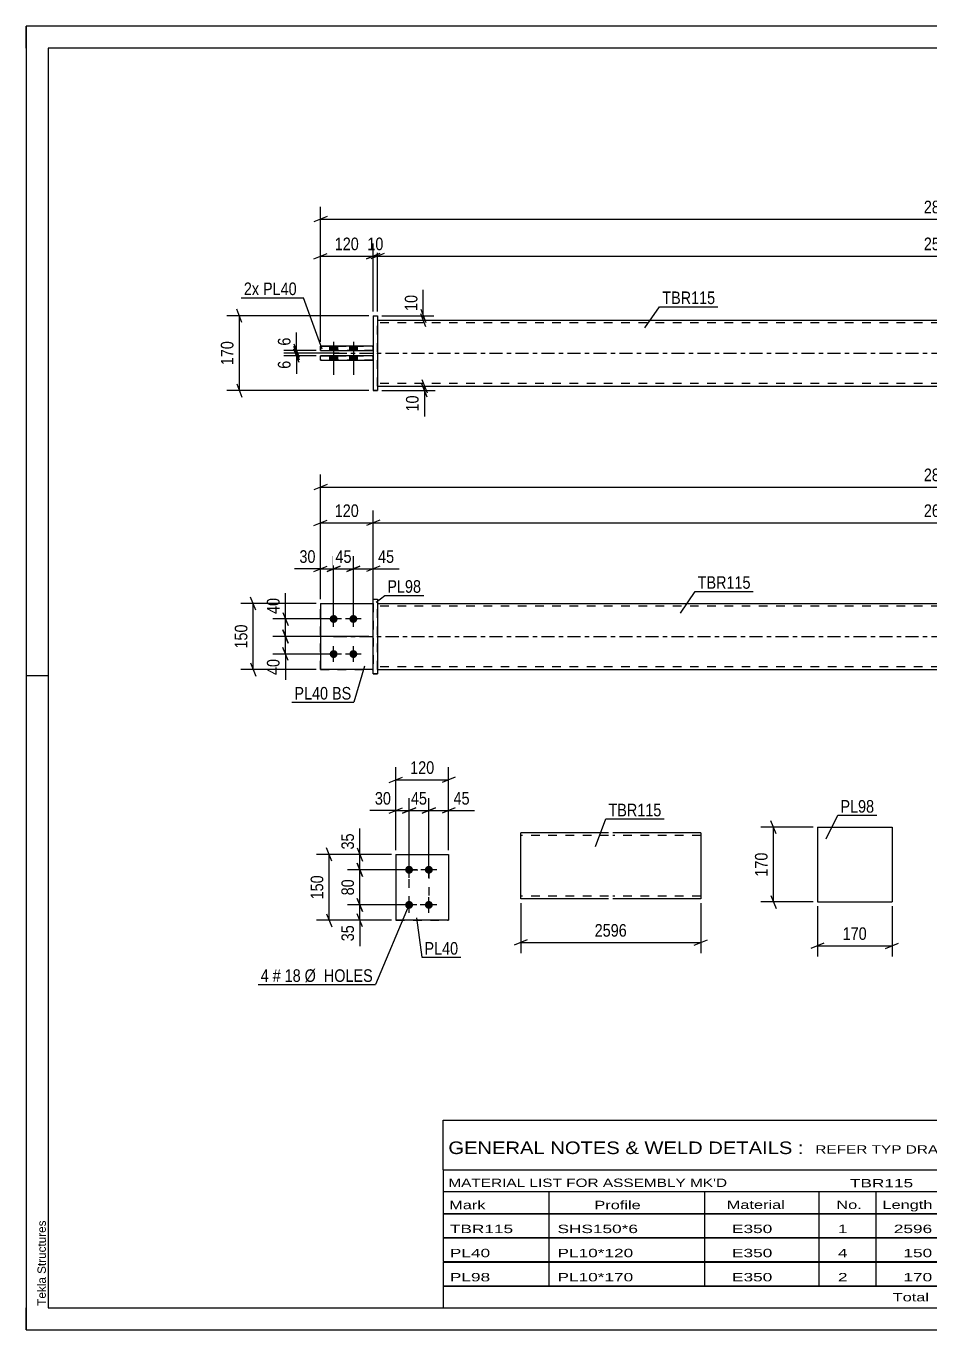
# Model space of a CAD drawing. Header units: millimetres. Extents: x 0 to 420, y 0 to 297.
# Drawn here: x 0 to 205.8, y 0 to 297 of the extents above; entities that cross this region are included whole.
import ezdxf

# ---------------------------------------------------------------- set-up
doc = ezdxf.new("R2010")
doc.units = ezdxf.units.MM
doc.linetypes.add('DXK_LINE_DOT2', pattern=[3.9198, 1.9599, -1.9599])
doc.linetypes.add('DXK_LINE_DOT3', pattern=[5.9187, 2.979, -0.9799, 0.9799, -0.9799])
doc.styles.add('Arial', font='arial.ttf', dxfattribs={"height": 0.2})
doc.styles.add('Arial Narrow', font='ARIALN.TTF', dxfattribs={"height": 0.2})

# ---------------------------------------------------------------- blocks, each defined once
blk = doc.blocks.new('Unknown-580872770-1163')
at = {"color": 5, "linetype": 'Continuous'}
for p, q in [((420, 297), (0, 297)), ((0, 297), (0, 0)), ((0, 292), (0, 297)), ((415, 292), (5, 292)), ((5, 292), (5, 5)), ((5, 149), (0, 149)), ((0, 0), (0, 5)), ((5, 5), (415, 5)), ((0, 0), (420, 0))]:
    blk.add_line(p, q, dxfattribs=at)
at = {"color": 174, "linetype": 'Continuous', "style": 'Arial'}
blk.add_text('Tekla Structures', height=1.9102, rotation=90, dxfattribs=at).set_placement((4.5, 5.5))
blk = doc.blocks.new('Part-580872770-1797 - 1735')
at = {"color": 2, "linetype": 'Continuous'}
for p, q in [((67.02, 165.45), (79.02, 165.45)), ((67.02, 165.45), (67.02, 150.45)), ((79.02, 150.45), (67.02, 150.45)), ((67.02, 150.45), (67.02, 150.45))]:
    blk.add_line(p, q, dxfattribs=at)
at = {"color": 7, "linetype": 'DXK_LINE_DOT2'}
for p, q in [((67.02, 165.45), (79.02, 165.45)), ((79.02, 165.45), (79.02, 165.45)), ((79.02, 165.45), (79.02, 150.45)), ((67.02, 150.45), (79.02, 150.45)), ((67.02, 150.45), (67.02, 150.45))]:
    blk.add_line(p, q, dxfattribs=at)
blk = doc.blocks.new('Part-580872770-1792 - 1735')
at = {"color": 7, "linetype": 'DXK_LINE_DOT2'}
for p, q in [((67.02, 165.45), (79.02, 165.45)), ((67.02, 165.45), (79.02, 165.45)), ((67.02, 150.45), (67.02, 165.45)), ((79.02, 165.45), (79.02, 165.45)), ((79.02, 165.45), (79.02, 150.45)), ((67.02, 150.45), (79.02, 150.45)), ((79.02, 150.45), (67.02, 150.45)), ((67.02, 150.45), (67.02, 150.45))]:
    blk.add_line(p, q, dxfattribs=at)
blk = doc.blocks.new('Part-580872770-1802 - 1735')
at = {"color": 2, "linetype": 'Continuous'}
for p, q in [((79.02, 166.45), (80.02, 166.45)), ((79.02, 149.45), (79.02, 166.45)), ((80.02, 166.45), (80.02, 166.45)), ((80.02, 166.45), (80.02, 149.45)), ((79.02, 149.45), (80.02, 149.45))]:
    blk.add_line(p, q, dxfattribs=at)
at = {"color": 7, "linetype": 'DXK_LINE_DOT2'}
for p, q in [((79.02, 166.45), (80.02, 166.45)), ((80.02, 149.45), (79.02, 149.45)), ((79.02, 149.45), (79.02, 149.45)), ((80.02, 149.45), (80.02, 149.45))]:
    blk.add_line(p, q, dxfattribs=at)
blk = doc.blocks.new('Part-580872770-1807 - 1735')
at = {"color": 2, "linetype": 'Continuous'}
for p, q in [((80.02, 165.45), (208.02, 165.45)), ((208.12, 165.45), (336.12, 165.45)), ((80.02, 150.45), (208.02, 150.45)), ((208.12, 150.45), (336.12, 150.45))]:
    blk.add_line(p, q, dxfattribs=at)
at = {"color": 7, "linetype": 'DXK_LINE_DOT2'}
for p, q in [((80.02, 150.45), (80.02, 165.45)), ((208.02, 164.85), (80.02, 164.85)), ((336.12, 164.85), (208.12, 164.85)), ((336.12, 150.45), (336.12, 165.45)), ((208.02, 151.05), (80.02, 151.05)), ((336.12, 151.05), (208.12, 151.05))]:
    blk.add_line(p, q, dxfattribs=at)
at = {"color": 7, "linetype": 'DXK_LINE_DOT3'}
for p, q in [((70.02, 157.95), (208.02, 157.95)), ((208.12, 157.95), (346.12, 157.95))]:
    blk.add_line(p, q, dxfattribs=at)
blk = doc.blocks.new('Bolt-580872770-1809 - 1735')
at = {"linetype": 'Continuous'}
for points in [[(70.02, 161.05), (69.84, 161.07), (69.66, 161.13), (69.5, 161.23), (69.36, 161.35), (69.24, 161.5), (69.17, 161.68), (69.13, 161.86), (69.13, 162.05), (69.17, 162.23), (69.24, 162.4), (69.36, 162.56), (69.5, 162.68), (69.66, 162.78), (69.84, 162.83), (70.02, 162.85), (70.21, 162.83), (70.39, 162.78), (70.55, 162.68), (70.69, 162.56), (70.8, 162.4), (70.88, 162.23), (70.92, 162.05), (70.92, 161.86), (70.88, 161.68), (70.8, 161.5), (70.69, 161.35), (70.55, 161.23), (70.39, 161.13), (70.21, 161.07)], [(74.52, 161.05), (74.34, 161.07), (74.16, 161.13), (74, 161.23), (73.86, 161.35), (73.74, 161.5), (73.67, 161.68), (73.63, 161.86), (73.63, 162.05), (73.67, 162.23), (73.74, 162.4), (73.86, 162.56), (74, 162.68), (74.16, 162.78), (74.34, 162.83), (74.52, 162.85), (74.71, 162.83), (74.89, 162.78), (75.05, 162.68), (75.19, 162.56), (75.3, 162.4), (75.38, 162.23), (75.42, 162.05), (75.42, 161.86), (75.38, 161.68), (75.3, 161.5), (75.19, 161.35), (75.05, 161.23), (74.89, 161.13), (74.71, 161.07)], [(70.02, 153.05), (69.84, 153.07), (69.66, 153.13), (69.5, 153.23), (69.36, 153.35), (69.24, 153.5), (69.17, 153.68), (69.13, 153.86), (69.13, 154.05), (69.17, 154.23), (69.24, 154.4), (69.36, 154.56), (69.5, 154.68), (69.66, 154.78), (69.84, 154.83), (70.02, 154.85), (70.21, 154.83), (70.39, 154.78), (70.55, 154.68), (70.69, 154.56), (70.8, 154.4), (70.88, 154.23), (70.92, 154.05), (70.92, 153.86), (70.88, 153.68), (70.8, 153.5), (70.69, 153.35), (70.55, 153.23), (70.39, 153.13), (70.21, 153.07)], [(74.52, 153.05), (74.34, 153.07), (74.16, 153.13), (74, 153.23), (73.86, 153.35), (73.74, 153.5), (73.67, 153.68), (73.63, 153.86), (73.63, 154.05), (73.67, 154.23), (73.74, 154.4), (73.86, 154.56), (74, 154.68), (74.16, 154.78), (74.34, 154.83), (74.52, 154.85), (74.71, 154.83), (74.89, 154.78), (75.05, 154.68), (75.19, 154.56), (75.3, 154.4), (75.38, 154.23), (75.42, 154.05), (75.42, 153.86), (75.38, 153.68), (75.3, 153.5), (75.19, 153.35), (75.05, 153.23), (74.89, 153.13), (74.71, 153.07)]]:
    blk.add_hatch(color=1, dxfattribs=at).paths.add_polyline_path(points)
at = {"color": 1, "linetype": 'Continuous'}
for p, q in [((70.02, 160.15), (70.02, 163.75)), ((74.52, 160.15), (74.52, 163.75)), ((71.82, 161.95), (68.22, 161.95)), ((76.32, 161.95), (72.72, 161.95)), ((70.02, 152.15), (70.02, 155.75)), ((74.52, 152.15), (74.52, 155.75)), ((71.82, 153.95), (68.22, 153.95)), ((76.32, 153.95), (72.72, 153.95))]:
    blk.add_line(p, q, dxfattribs=at)
blk = doc.blocks.new('Part-580872770-1425 - 1390')
at = {"color": 2, "linetype": 'Continuous'}
for p, q in [((79.02, 224.09), (67.02, 224.09)), ((67.02, 223.09), (67.02, 224.09)), ((67.02, 223.09), (79.02, 223.09)), ((67.02, 223.09), (67.02, 223.09))]:
    blk.add_line(p, q, dxfattribs=at)
at = {"color": 7, "linetype": 'DXK_LINE_DOT2'}
for p, q in [((67.02, 224.09), (79.02, 224.09)), ((79.02, 223.09), (67.02, 223.09)), ((79.02, 223.09), (79.02, 224.09))]:
    blk.add_line(p, q, dxfattribs=at)
blk = doc.blocks.new('Part-580872770-1394 - 1390')
at = {"color": 2, "linetype": 'Continuous'}
for p, q in [((79.02, 230.99), (80.02, 230.99)), ((79.02, 230.99), (79.02, 213.99)), ((80.02, 230.99), (80.02, 230.99)), ((80.02, 230.99), (80.02, 213.99)), ((80.02, 213.99), (79.02, 213.99)), ((79.02, 213.99), (79.02, 213.99))]:
    blk.add_line(p, q, dxfattribs=at)
at = {"color": 7, "linetype": 'DXK_LINE_DOT2'}
for p, q in [((79.02, 230.99), (80.02, 230.99)), ((79.02, 213.99), (80.02, 213.99)), ((79.02, 213.99), (79.02, 213.99))]:
    blk.add_line(p, q, dxfattribs=at)
blk = doc.blocks.new('Part-580872770-1420 - 1390')
at = {"color": 2, "linetype": 'Continuous'}
for p, q in [((79.02, 221.89), (67.02, 221.89)), ((67.02, 220.89), (67.02, 221.89)), ((67.02, 220.89), (79.02, 220.89)), ((67.02, 220.89), (67.02, 220.89))]:
    blk.add_line(p, q, dxfattribs=at)
at = {"color": 7, "linetype": 'DXK_LINE_DOT2'}
for p, q in [((67.02, 221.89), (79.02, 221.89)), ((79.02, 220.89), (67.02, 220.89)), ((79.02, 220.89), (79.02, 221.89))]:
    blk.add_line(p, q, dxfattribs=at)
blk = doc.blocks.new('Part-580872770-1446 - 1390')
at = {"color": 2, "linetype": 'Continuous'}
for p, q in [((80.02, 229.99), (208.02, 229.99)), ((208.12, 229.99), (336.12, 229.99)), ((80.02, 214.99), (208.02, 214.99)), ((208.12, 214.99), (336.12, 214.99))]:
    blk.add_line(p, q, dxfattribs=at)
at = {"color": 7, "linetype": 'DXK_LINE_DOT2'}
for p, q in [((80.02, 214.99), (80.02, 229.99)), ((208.02, 229.39), (80.02, 229.39)), ((336.12, 229.39), (208.12, 229.39)), ((336.12, 229.99), (336.12, 214.99)), ((208.02, 215.59), (80.02, 215.59)), ((336.12, 215.59), (208.12, 215.59))]:
    blk.add_line(p, q, dxfattribs=at)
at = {"color": 7, "linetype": 'DXK_LINE_DOT3'}
for p, q in [((70.02, 222.49), (208.02, 222.49)), ((208.12, 222.49), (346.12, 222.49))]:
    blk.add_line(p, q, dxfattribs=at)
blk = doc.blocks.new('Bolt-580872770-1448 - 1390')
at = {"linetype": 'Continuous'}
for points in [[(69.12, 223.09), (70.92, 223.09), (70.92, 224.09), (69.12, 224.09)], [(69.12, 223.09), (70.92, 223.09), (70.92, 224.09), (69.12, 224.09)], [(73.62, 223.09), (75.42, 223.09), (75.42, 224.09), (73.62, 224.09)], [(73.62, 223.09), (75.42, 223.09), (75.42, 224.09), (73.62, 224.09)], [(69.12, 220.89), (70.92, 220.89), (70.92, 221.89), (69.12, 221.89)], [(69.12, 220.89), (70.92, 220.89), (70.92, 221.89), (69.12, 221.89)], [(73.62, 220.89), (75.42, 220.89), (75.42, 221.89), (73.62, 221.89)], [(73.62, 220.89), (75.42, 220.89), (75.42, 221.89), (73.62, 221.89)]]:
    blk.add_hatch(color=1, dxfattribs=at).paths.add_polyline_path(points)
at = {"color": 1, "linetype": 'Continuous'}
for p, q in [((69.12, 224.09), (69.12, 223.09)), ((69.12, 224.09), (69.12, 223.09)), ((70.02, 225.09), (70.02, 217.59)), ((70.02, 225.09), (70.02, 217.59)), ((70.92, 224.09), (70.92, 223.09)), ((70.92, 224.09), (70.92, 223.09)), ((73.62, 224.09), (73.62, 223.09)), ((73.62, 224.09), (73.62, 223.09)), ((74.52, 225.09), (74.52, 217.59)), ((74.52, 225.09), (74.52, 217.59)), ((75.42, 224.09), (75.42, 223.09)), ((75.42, 224.09), (75.42, 223.09)), ((69.12, 221.89), (69.12, 220.89)), ((69.12, 221.89), (69.12, 220.89)), ((70.92, 221.89), (70.92, 220.89)), ((70.92, 221.89), (70.92, 220.89)), ((73.62, 221.89), (73.62, 220.89)), ((73.62, 221.89), (73.62, 220.89)), ((75.42, 221.89), (75.42, 220.89)), ((75.42, 221.89), (75.42, 220.89))]:
    blk.add_line(p, q, dxfattribs=at)
blk = doc.blocks.new('Part-580872770-2138 - 2131')
at = {"color": 2, "linetype": 'Continuous'}
for p, q in [((84.21, 108.31), (96.21, 108.31)), ((84.21, 108.31), (84.21, 93.31)), ((96.21, 108.31), (96.21, 108.31)), ((96.21, 108.31), (96.21, 93.31)), ((96.21, 93.31), (84.21, 93.31)), ((84.21, 93.31), (84.21, 93.31))]:
    blk.add_line(p, q, dxfattribs=at)
at = {"color": 7, "linetype": 'DXK_LINE_DOT2'}
for p, q in [((84.21, 108.31), (96.21, 108.31)), ((96.21, 108.31), (96.21, 108.31)), ((84.21, 93.31), (96.21, 93.31))]:
    blk.add_line(p, q, dxfattribs=at)
blk = doc.blocks.new('Bolt-580872770-2171 - 2131')
at = {"linetype": 'Continuous'}
for points in [[(87.21, 105.71), (87.39, 105.69), (87.57, 105.64), (87.73, 105.54), (87.87, 105.42), (87.98, 105.26), (88.06, 105.09), (88.1, 104.91), (88.1, 104.72), (88.06, 104.54), (87.98, 104.36), (87.87, 104.21), (87.73, 104.09), (87.57, 103.99), (87.39, 103.93), (87.21, 103.91), (87.02, 103.93), (86.84, 103.99), (86.68, 104.09), (86.54, 104.21), (86.43, 104.36), (86.35, 104.54), (86.31, 104.72), (86.31, 104.91), (86.35, 105.09), (86.43, 105.26), (86.54, 105.42), (86.68, 105.54), (86.84, 105.64), (87.02, 105.69)], [(91.71, 105.71), (91.89, 105.69), (92.07, 105.64), (92.23, 105.54), (92.37, 105.42), (92.48, 105.26), (92.56, 105.09), (92.6, 104.91), (92.6, 104.72), (92.56, 104.54), (92.48, 104.36), (92.37, 104.21), (92.23, 104.09), (92.07, 103.99), (91.89, 103.93), (91.71, 103.91), (91.52, 103.93), (91.34, 103.99), (91.18, 104.09), (91.04, 104.21), (90.93, 104.36), (90.85, 104.54), (90.81, 104.72), (90.81, 104.91), (90.85, 105.09), (90.93, 105.26), (91.04, 105.42), (91.18, 105.54), (91.34, 105.64), (91.52, 105.69)], [(87.21, 97.71), (87.39, 97.69), (87.57, 97.64), (87.73, 97.54), (87.87, 97.42), (87.98, 97.26), (88.06, 97.09), (88.1, 96.91), (88.1, 96.72), (88.06, 96.54), (87.98, 96.36), (87.87, 96.21), (87.73, 96.09), (87.57, 95.99), (87.39, 95.93), (87.21, 95.91), (87.02, 95.93), (86.84, 95.99), (86.68, 96.09), (86.54, 96.21), (86.43, 96.36), (86.35, 96.54), (86.31, 96.72), (86.31, 96.91), (86.35, 97.09), (86.43, 97.26), (86.54, 97.42), (86.68, 97.54), (86.84, 97.64), (87.02, 97.69)], [(91.71, 97.71), (91.89, 97.69), (92.07, 97.64), (92.23, 97.54), (92.37, 97.42), (92.48, 97.26), (92.56, 97.09), (92.6, 96.91), (92.6, 96.72), (92.56, 96.54), (92.48, 96.36), (92.37, 96.21), (92.23, 96.09), (92.07, 95.99), (91.89, 95.93), (91.71, 95.91), (91.52, 95.93), (91.34, 95.99), (91.18, 96.09), (91.04, 96.21), (90.93, 96.36), (90.85, 96.54), (90.81, 96.72), (90.81, 96.91), (90.85, 97.09), (90.93, 97.26), (91.04, 97.42), (91.18, 97.54), (91.34, 97.64), (91.52, 97.69)]]:
    blk.add_hatch(color=1, dxfattribs=at).paths.add_polyline_path(points)
at = {"color": 1, "linetype": 'Continuous'}
for p, q in [((89.01, 104.81), (85.41, 104.81)), ((87.21, 103.01), (87.21, 106.61)), ((93.51, 104.81), (89.91, 104.81)), ((91.71, 103.01), (91.71, 106.61)), ((87.21, 95.01), (87.21, 98.61)), ((91.71, 95.01), (91.71, 98.61)), ((89.01, 96.81), (85.41, 96.81)), ((93.51, 96.81), (89.91, 96.81))]:
    blk.add_line(p, q, dxfattribs=at)
blk = doc.blocks.new('Part-580872770-2302 - 2296')
at = {"color": 2, "linetype": 'Continuous'}
for p, q in [((180.18, 114.49), (180.18, 97.49)), ((180.18, 114.49), (197.18, 114.49)), ((197.18, 114.49), (197.18, 97.49)), ((180.18, 97.49), (197.18, 97.49))]:
    blk.add_line(p, q, dxfattribs=at)
blk = doc.blocks.new('Part-580872770-2328 - 2321')
at = {"color": 2, "linetype": 'Continuous'}
for p, q in [((132.63, 113.23), (112.63, 113.23)), ((112.63, 98.32), (112.63, 113.23)), ((153.63, 113.23), (133.63, 113.23)), ((153.63, 113.23), (153.63, 113.14)), ((153.63, 113.14), (153.63, 112.03)), ((153.63, 112.03), (153.63, 98.23)), ((112.63, 98.23), (112.63, 98.32)), ((132.63, 98.23), (112.63, 98.23)), ((153.63, 98.23), (133.63, 98.23))]:
    blk.add_line(p, q, dxfattribs=at)
at = {"color": 7, "linetype": 'DXK_LINE_DOT2'}
for p, q in [((153.63, 112.88), (153.63, 112.03)), ((132.63, 112.63), (112.63, 112.63)), ((153.63, 112.63), (133.63, 112.63)), ((112.63, 98.83), (112.63, 98.88)), ((132.63, 98.83), (112.63, 98.83)), ((112.63, 98.23), (112.63, 98.23)), ((153.63, 98.83), (133.63, 98.83)), ((153.63, 98.88), (153.63, 98.97)), ((153.63, 98.83), (153.63, 98.88)), ((153.63, 98.83), (153.63, 98.88))]:
    blk.add_line(p, q, dxfattribs=at)
blk = doc.blocks.new('Rectangle-580872770-2281 - 2131')
at = {"color": 1, "linetype": 'DXK_LINE_DOT2'}
blk.add_lwpolyline([(87.21, 104.81), (91.71, 104.81), (91.71, 96.81), (87.21, 96.81), (87.21, 104.81)], close=True, dxfattribs=at)
blk = doc.blocks.new('StraightDimension-580872770-2008 - 1735')
at = {"color": 7, "linetype": 'Continuous'}
for p, q in [((58.46, 163.45), (59.66, 160.45)), ((69.02, 161.95), (56.21, 161.95)), ((59.06, 157.95), (59.06, 161.95)), ((78.02, 157.95), (56.21, 157.95)), ((59.66, 156.45), (58.46, 159.45))]:
    blk.add_line(p, q, dxfattribs=at)
at = {"color": 0}
blk.add_wipeout([(58.31, 167.34), (54.11, 167.34), (54.11, 162.48), (58.31, 162.48)], dxfattribs=at)
at = {"color": 7, "linetype": 'Continuous'}
blk.add_line((59.06, 161.95), (59.06, 167.86), dxfattribs=at)
blk.add_line((59.06, 161.95), (59.06, 167.86), dxfattribs=at)
at = {"color": 3, "style": 'Arial Narrow'}
blk.add_text('40', height=2.863, rotation=90.0002, dxfattribs=at).set_placement((57.71, 163.08))
blk = doc.blocks.new('StraightDimension-580872770-1999 - 1735')
at = {"color": 7, "linetype": 'Continuous'}
for p, q in [((78.02, 157.95), (56.21, 157.95)), ((58.46, 159.45), (59.66, 156.45)), ((59.06, 153.95), (59.06, 157.95)), ((59.66, 152.45), (58.46, 155.45)), ((69.02, 153.95), (56.21, 153.95))]:
    blk.add_line(p, q, dxfattribs=at)
at = {"color": 0}
blk.add_wipeout([(58.31, 153.43), (54.11, 153.43), (54.11, 148.57), (58.31, 148.57)], dxfattribs=at)
at = {"color": 7, "linetype": 'Continuous'}
blk.add_line((59.06, 153.95), (59.06, 148.05), dxfattribs=at)
blk.add_line((59.06, 153.95), (59.06, 148.05), dxfattribs=at)
at = {"color": 3, "style": 'Arial Narrow'}
blk.add_text('40', height=2.863, rotation=90.0002, dxfattribs=at).set_placement((57.71, 149.17))
blk = doc.blocks.new('StraightDimension-580872770-1937 - 1735')
at = {"color": 7, "linetype": 'Continuous'}
for p, q in [((65.52, 183.23), (68.52, 184.43)), ((67.02, 166.45), (67.02, 186.68)), ((80.52, 184.43), (77.52, 183.23)), ((79.02, 158.95), (79.02, 186.68)), ((67.02, 183.83), (79.02, 183.83))]:
    blk.add_line(p, q, dxfattribs=at)
at = {"color": 0}
blk.add_wipeout([(76.37, 184.58), (76.37, 188.78), (69.68, 188.78), (69.68, 184.58)], dxfattribs=at)
at = {"color": 3, "style": 'Arial Narrow'}
blk.add_text('120', height=2.863, dxfattribs=at).set_placement((70.28, 185.18))
blk = doc.blocks.new('StraightDimension-580872770-2018 - 1735')
at = {"color": 7, "linetype": 'Continuous'}
for p, q in [((52.33, 163.95), (51.13, 166.95)), ((66.02, 165.45), (48.88, 165.45)), ((51.73, 150.45), (51.73, 165.45)), ((51.13, 151.95), (52.33, 148.95)), ((66.02, 150.45), (48.88, 150.45))]:
    blk.add_line(p, q, dxfattribs=at)
at = {"color": 0}
blk.add_wipeout([(50.98, 161.3), (46.78, 161.3), (46.78, 154.61), (50.98, 154.61)], dxfattribs=at)
at = {"color": 3, "style": 'Arial Narrow'}
blk.add_text('150', height=2.863, rotation=90.0002, dxfattribs=at).set_placement((50.38, 155.21))
blk = doc.blocks.new('StraightDimension-580872770-1864 - 1735')
at = {"color": 7, "linetype": 'Continuous'}
for p, q in [((67.02, 166.45), (67.02, 194.83)), ((349.12, 166.45), (349.12, 194.83)), ((68.52, 192.58), (65.52, 191.38)), ((67.02, 191.98), (349.12, 191.98)), ((347.62, 191.38), (350.62, 192.58))]:
    blk.add_line(p, q, dxfattribs=at)
at = {"color": 0}
blk.add_wipeout([(212.33, 192.73), (212.33, 196.93), (203.82, 196.93), (203.82, 192.73)], dxfattribs=at)
at = {"color": 3, "style": 'Arial Narrow'}
blk.add_text('2856', height=2.863, dxfattribs=at).set_placement((204.42, 193.33))
blk = doc.blocks.new('StraightDimension-580872770-1922 - 1735')
at = {"color": 7, "linetype": 'Continuous'}
for p, q in [((80.52, 184.43), (77.52, 183.23)), ((79.02, 158.95), (79.02, 186.68)), ((335.62, 183.23), (338.62, 184.43)), ((337.12, 166.45), (337.12, 186.68)), ((79.02, 183.83), (337.12, 183.83))]:
    blk.add_line(p, q, dxfattribs=at)
at = {"color": 0}
blk.add_wipeout([(212.33, 184.58), (212.33, 188.78), (203.82, 188.78), (203.82, 184.58)], dxfattribs=at)
at = {"color": 3, "style": 'Arial Narrow'}
blk.add_text('2616', height=2.863, dxfattribs=at).set_placement((204.42, 185.18))
blk = doc.blocks.new('StraightDimension-580872770-1953 - 1735')
at = {"color": 7, "linetype": 'Continuous'}
for p, q in [((67.02, 166.45), (67.02, 176.23)), ((70.02, 162.95), (70.02, 176.23)), ((65.52, 172.78), (68.52, 173.98)), ((67.02, 173.38), (70.02, 173.38)), ((71.52, 173.98), (68.52, 172.78))]:
    blk.add_line(p, q, dxfattribs=at)
at = {"color": 0}
blk.add_wipeout([(66.5, 174.13), (66.5, 178.33), (61.64, 178.33), (61.64, 174.13)], dxfattribs=at)
at = {"color": 7, "linetype": 'Continuous'}
blk.add_line((67.02, 173.38), (61.12, 173.38), dxfattribs=at)
blk.add_line((67.02, 173.38), (61.12, 173.38), dxfattribs=at)
at = {"color": 3, "style": 'Arial Narrow'}
blk.add_text('30', height=2.863, dxfattribs=at).set_placement((62.24, 174.73))
blk = doc.blocks.new('StraightDimension-580872770-1969 - 1735')
at = {"color": 7, "linetype": 'Continuous'}
for p, q in [((70.02, 162.95), (70.02, 176.23)), ((74.52, 162.95), (74.52, 176.23)), ((68.52, 172.78), (71.52, 173.98)), ((70.02, 173.38), (74.52, 173.38)), ((76.02, 173.98), (73.02, 172.78))]:
    blk.add_line(p, q, dxfattribs=at)
at = {"color": 0}
blk.add_wipeout([(74.7, 174.13), (74.7, 178.33), (69.85, 178.33), (69.85, 174.13)], dxfattribs=at)
at = {"color": 3, "style": 'Arial Narrow'}
blk.add_text('45', height=2.863, dxfattribs=at).set_placement((70.45, 174.73))
blk = doc.blocks.new('StraightDimension-580872770-1982 - 1735')
at = {"color": 7, "linetype": 'Continuous'}
for p, q in [((74.52, 162.95), (74.52, 176.23)), ((79.02, 166.45), (79.02, 176.23)), ((73.02, 172.78), (76.02, 173.98)), ((74.52, 173.38), (79.02, 173.38)), ((80.52, 173.98), (77.52, 172.78))]:
    blk.add_line(p, q, dxfattribs=at)
at = {"color": 0}
blk.add_wipeout([(84.41, 174.13), (84.41, 178.33), (79.55, 178.33), (79.55, 174.13)], dxfattribs=at)
at = {"color": 7, "linetype": 'Continuous'}
blk.add_line((79.02, 173.38), (84.93, 173.38), dxfattribs=at)
blk.add_line((79.02, 173.38), (84.93, 173.38), dxfattribs=at)
at = {"color": 3, "style": 'Arial Narrow'}
blk.add_text('45', height=2.863, dxfattribs=at).set_placement((80.15, 174.73))
blk = doc.blocks.new('StraightDimension-580872770-1564 - 1390')
at = {"color": 7, "linetype": 'Continuous'}
for p, q in [((67.02, 225.09), (67.02, 255.86)), ((349.12, 225.09), (349.12, 255.86)), ((68.52, 253.61), (65.52, 252.41)), ((67.02, 253.01), (349.12, 253.01)), ((347.62, 252.41), (350.62, 253.61))]:
    blk.add_line(p, q, dxfattribs=at)
at = {"color": 0}
blk.add_wipeout([(212.33, 253.76), (212.33, 257.96), (203.82, 257.96), (203.82, 253.76)], dxfattribs=at)
at = {"color": 3, "style": 'Arial Narrow'}
blk.add_text('2856', height=2.863, dxfattribs=at).set_placement((204.42, 254.36))
blk = doc.blocks.new('StraightDimension-580872770-1585 - 1390')
at = {"color": 7, "linetype": 'Continuous'}
for p, q in [((80.02, 231.99), (80.02, 247.45)), ((336.12, 231.99), (336.12, 247.45)), ((81.52, 245.2), (78.52, 244)), ((80.02, 244.6), (336.12, 244.6)), ((334.62, 244), (337.62, 245.2))]:
    blk.add_line(p, q, dxfattribs=at)
at = {"color": 0}
blk.add_wipeout([(212.33, 245.35), (212.33, 249.55), (203.82, 249.55), (203.82, 245.35)], dxfattribs=at)
at = {"color": 3, "style": 'Arial Narrow'}
blk.add_text('2596', height=2.863, dxfattribs=at).set_placement((204.42, 245.95))
blk = doc.blocks.new('StraightDimension-580872770-1595 - 1390')
at = {"color": 7, "linetype": 'Continuous'}
for p, q in [((79.02, 231.99), (79.02, 247.45)), ((80.02, 231.99), (80.02, 247.45)), ((77.52, 244), (80.52, 245.2)), ((81.52, 245.2), (78.52, 244)), ((79.02, 244.6), (80.02, 244.6))]:
    blk.add_line(p, q, dxfattribs=at)
at = {"color": 0}
blk.add_wipeout([(81.95, 245.35), (81.95, 249.55), (77.1, 249.55), (77.1, 245.35)], dxfattribs=at)
at = {"color": 3, "style": 'Arial Narrow'}
blk.add_text('10', height=2.863, dxfattribs=at).set_placement((77.7, 245.95))
blk = doc.blocks.new('StraightDimension-580872770-1605 - 1390')
at = {"color": 7, "linetype": 'Continuous'}
for p, q in [((67.02, 225.09), (67.02, 247.45)), ((79.02, 231.99), (79.02, 247.45)), ((65.52, 244), (68.52, 245.2)), ((67.02, 244.6), (79.02, 244.6)), ((80.52, 245.2), (77.52, 244))]:
    blk.add_line(p, q, dxfattribs=at)
at = {"color": 0}
blk.add_wipeout([(76.37, 245.35), (76.37, 249.55), (69.68, 249.55), (69.68, 245.35)], dxfattribs=at)
at = {"color": 3, "style": 'Arial Narrow'}
blk.add_text('120', height=2.863, dxfattribs=at).set_placement((70.28, 245.95))
blk = doc.blocks.new('StraightDimension-580872770-1626 - 1390')
at = {"color": 7, "linetype": 'Continuous'}
for p, q in [((81.02, 214.99), (93.12, 214.99)), ((81.02, 213.99), (93.12, 213.99)), ((90.12, 216.49), (91.32, 213.49)), ((91.32, 212.49), (90.12, 215.49)), ((90.72, 213.99), (90.72, 214.99))]:
    blk.add_line(p, q, dxfattribs=at)
at = {"color": 0}
blk.add_wipeout([(89.97, 213.46), (85.77, 213.46), (85.77, 208.61), (89.97, 208.61)], dxfattribs=at)
at = {"color": 7, "linetype": 'Continuous'}
blk.add_line((90.72, 213.99), (90.72, 208.08), dxfattribs=at)
blk.add_line((90.72, 213.99), (90.72, 208.08), dxfattribs=at)
at = {"color": 3, "style": 'Arial Narrow'}
blk.add_text('10', height=2.863, rotation=90.0002, dxfattribs=at).set_placement((89.37, 209.21))
blk = doc.blocks.new('StraightDimension-580872770-1636 - 1390')
at = {"color": 7, "linetype": 'Continuous'}
for p, q in [((89.85, 232.49), (91.05, 229.49)), ((81.02, 230.99), (92.85, 230.99)), ((81.02, 229.99), (92.85, 229.99)), ((91.05, 228.49), (89.85, 231.49)), ((90.45, 229.99), (90.45, 230.99))]:
    blk.add_line(p, q, dxfattribs=at)
at = {"color": 0}
blk.add_wipeout([(89.7, 236.37), (85.5, 236.37), (85.5, 231.51), (89.7, 231.51)], dxfattribs=at)
at = {"color": 7, "linetype": 'Continuous'}
blk.add_line((90.45, 230.99), (90.45, 236.89), dxfattribs=at)
blk.add_line((90.45, 230.99), (90.45, 236.89), dxfattribs=at)
at = {"color": 3, "style": 'Arial Narrow'}
blk.add_text('10', height=2.863, rotation=90.0002, dxfattribs=at).set_placement((89.1, 232.11))
blk = doc.blocks.new('StraightDimension-580872770-1667 - 1390')
at = {"color": 7, "linetype": 'Continuous'}
for p, q in [((49.16, 229.49), (47.96, 232.49)), ((78.02, 230.99), (45.71, 230.99)), ((48.56, 213.99), (48.56, 230.99)), ((78.02, 213.99), (45.71, 213.99)), ((47.96, 215.49), (49.16, 212.49))]:
    blk.add_line(p, q, dxfattribs=at)
at = {"color": 0}
blk.add_wipeout([(47.81, 225.83), (43.61, 225.83), (43.61, 219.15), (47.81, 219.15)], dxfattribs=at)
at = {"color": 3, "style": 'Arial Narrow'}
blk.add_text('170', height=2.863, rotation=90.0002, dxfattribs=at).set_placement((47.21, 219.75))
blk = doc.blocks.new('StraightDimension-580872770-1678 - 1390')
at = {"color": 7, "linetype": 'Continuous'}
for p, q in [((66.02, 223.09), (58.7, 223.09)), ((60.95, 224.59), (62.15, 221.59)), ((62.15, 220.99), (60.95, 223.99)), ((61.55, 222.49), (61.55, 223.09)), ((71.27, 222.49), (58.7, 222.49))]:
    blk.add_line(p, q, dxfattribs=at)
at = {"color": 0}
blk.add_wipeout([(60.8, 226.64), (56.6, 226.64), (56.6, 223.61), (60.8, 223.61)], dxfattribs=at)
at = {"color": 7, "linetype": 'Continuous'}
blk.add_line((61.55, 223.09), (61.55, 227.17), dxfattribs=at)
blk.add_line((61.55, 223.09), (61.55, 227.17), dxfattribs=at)
at = {"color": 3, "style": 'Arial Narrow'}
blk.add_text('6', height=2.86, rotation=90.0002, dxfattribs=at).set_placement((60.2, 224.21))
blk = doc.blocks.new('StraightDimension-580872770-1688 - 1390')
at = {"color": 7, "linetype": 'Continuous'}
for p, q in [((60.95, 223.99), (62.15, 220.99)), ((62.15, 220.39), (60.95, 223.39)), ((71.27, 222.49), (58.7, 222.49)), ((66.02, 221.89), (58.7, 221.89)), ((61.55, 221.89), (61.55, 222.49))]:
    blk.add_line(p, q, dxfattribs=at)
at = {"color": 0}
blk.add_wipeout([(60.8, 221.36), (56.6, 221.36), (56.6, 218.33), (60.8, 218.33)], dxfattribs=at)
at = {"color": 7, "linetype": 'Continuous'}
blk.add_line((61.55, 221.89), (61.55, 217.81), dxfattribs=at)
blk.add_line((61.55, 221.89), (61.55, 217.81), dxfattribs=at)
at = {"color": 3, "style": 'Arial Narrow'}
blk.add_text('6', height=2.86, rotation=90.0002, dxfattribs=at).set_placement((60.2, 218.93))
blk = doc.blocks.new('StraightDimension-580872770-2174 - 2131')
at = {"color": 7, "linetype": 'Continuous'}
for p, q in [((84.21, 109.31), (84.21, 128.16)), ((96.21, 109.31), (96.21, 128.16)), ((82.71, 124.71), (85.71, 125.91)), ((84.21, 125.31), (96.21, 125.31)), ((97.71, 125.91), (94.71, 124.71))]:
    blk.add_line(p, q, dxfattribs=at)
at = {"color": 0}
blk.add_wipeout([(93.55, 126.06), (93.55, 130.26), (86.86, 130.26), (86.86, 126.06)], dxfattribs=at)
at = {"color": 3, "style": 'Arial Narrow'}
blk.add_text('120', height=2.863, dxfattribs=at).set_placement((87.46, 126.66))
blk = doc.blocks.new('StraightDimension-580872770-2191 - 2131')
at = {"color": 7, "linetype": 'Continuous'}
for p, q in [((85.71, 117.71), (88.71, 118.91)), ((87.21, 105.81), (87.21, 121.16)), ((93.21, 118.91), (90.21, 117.71)), ((91.71, 105.81), (91.71, 121.16)), ((87.21, 118.31), (91.71, 118.31))]:
    blk.add_line(p, q, dxfattribs=at)
at = {"color": 0}
blk.add_wipeout([(91.88, 119.06), (91.88, 123.26), (87.03, 123.26), (87.03, 119.06)], dxfattribs=at)
at = {"color": 3, "style": 'Arial Narrow'}
blk.add_text('45', height=2.863, dxfattribs=at).set_placement((87.63, 119.66))
blk = doc.blocks.new('StraightDimension-580872770-2201 - 2131')
at = {"color": 7, "linetype": 'Continuous'}
for p, q in [((82.71, 117.71), (85.71, 118.91)), ((84.21, 109.31), (84.21, 121.16)), ((88.71, 118.91), (85.71, 117.71)), ((87.21, 105.81), (87.21, 121.16)), ((84.21, 118.31), (87.21, 118.31))]:
    blk.add_line(p, q, dxfattribs=at)
at = {"color": 0}
blk.add_wipeout([(83.68, 119.06), (83.68, 123.26), (78.82, 123.26), (78.82, 119.06)], dxfattribs=at)
at = {"color": 7, "linetype": 'Continuous'}
blk.add_line((84.21, 118.31), (78.3, 118.31), dxfattribs=at)
blk.add_line((84.21, 118.31), (78.3, 118.31), dxfattribs=at)
at = {"color": 3, "style": 'Arial Narrow'}
blk.add_text('30', height=2.863, dxfattribs=at).set_placement((79.42, 119.66))
blk = doc.blocks.new('StraightDimension-580872770-2214 - 2131')
at = {"color": 7, "linetype": 'Continuous'}
for p, q in [((90.21, 117.71), (93.21, 118.91)), ((91.71, 105.81), (91.71, 121.16)), ((97.71, 118.91), (94.71, 117.71)), ((96.21, 109.31), (96.21, 121.16)), ((91.71, 118.31), (96.21, 118.31))]:
    blk.add_line(p, q, dxfattribs=at)
at = {"color": 0}
blk.add_wipeout([(101.59, 119.06), (101.59, 123.26), (96.73, 123.26), (96.73, 119.06)], dxfattribs=at)
at = {"color": 7, "linetype": 'Continuous'}
blk.add_line((96.21, 118.31), (102.11, 118.31), dxfattribs=at)
blk.add_line((96.21, 118.31), (102.11, 118.31), dxfattribs=at)
at = {"color": 3, "style": 'Arial Narrow'}
blk.add_text('45', height=2.863, dxfattribs=at).set_placement((97.33, 119.66))
blk = doc.blocks.new('StraightDimension-580872770-2228 - 2131')
at = {"color": 7, "linetype": 'Continuous'}
for p, q in [((83.21, 108.31), (66.16, 108.31)), ((69.61, 106.81), (68.41, 109.81)), ((69.01, 93.31), (69.01, 108.31)), ((83.21, 93.31), (66.16, 93.31)), ((68.41, 94.81), (69.61, 91.81))]:
    blk.add_line(p, q, dxfattribs=at)
at = {"color": 0}
blk.add_wipeout([(68.26, 104.16), (64.06, 104.16), (64.06, 97.47), (68.26, 97.47)], dxfattribs=at)
at = {"color": 3, "style": 'Arial Narrow'}
blk.add_text('150', height=2.863, rotation=90.0002, dxfattribs=at).set_placement((67.66, 98.07))
blk = doc.blocks.new('StraightDimension-580872770-2245 - 2131')
at = {"color": 7, "linetype": 'Continuous'}
for p, q in [((75.41, 98.31), (76.61, 95.31)), ((86.21, 96.81), (73.16, 96.81)), ((76.01, 93.31), (76.01, 96.81)), ((83.21, 93.31), (73.16, 93.31)), ((76.61, 91.81), (75.41, 94.81))]:
    blk.add_line(p, q, dxfattribs=at)
at = {"color": 0}
blk.add_wipeout([(75.26, 92.79), (71.06, 92.79), (71.06, 87.93), (75.26, 87.93)], dxfattribs=at)
at = {"color": 7, "linetype": 'Continuous'}
blk.add_line((76.01, 93.31), (76.01, 87.41), dxfattribs=at)
blk.add_line((76.01, 93.31), (76.01, 87.41), dxfattribs=at)
at = {"color": 3, "style": 'Arial Narrow'}
blk.add_text('35', height=2.863, rotation=90.0002, dxfattribs=at).set_placement((74.66, 88.53))
blk = doc.blocks.new('StraightDimension-580872770-2258 - 2131')
at = {"color": 7, "linetype": 'Continuous'}
for p, q in [((83.21, 108.31), (73.16, 108.31)), ((75.41, 109.81), (76.61, 106.81)), ((76.01, 104.81), (76.01, 108.31)), ((86.21, 104.81), (73.16, 104.81)), ((76.61, 103.31), (75.41, 106.31))]:
    blk.add_line(p, q, dxfattribs=at)
at = {"color": 0}
blk.add_wipeout([(75.26, 113.69), (71.06, 113.69), (71.06, 108.84), (75.26, 108.84)], dxfattribs=at)
at = {"color": 7, "linetype": 'Continuous'}
blk.add_line((76.01, 108.31), (76.01, 114.22), dxfattribs=at)
blk.add_line((76.01, 108.31), (76.01, 114.22), dxfattribs=at)
at = {"color": 3, "style": 'Arial Narrow'}
blk.add_text('35', height=2.863, rotation=90.0002, dxfattribs=at).set_placement((74.66, 109.44))
blk = doc.blocks.new('StraightDimension-580872770-2271 - 2131')
at = {"color": 7, "linetype": 'Continuous'}
for p, q in [((86.21, 104.81), (73.16, 104.81)), ((75.41, 106.31), (76.61, 103.31)), ((76.01, 96.81), (76.01, 104.81)), ((76.61, 95.31), (75.41, 98.31)), ((86.21, 96.81), (73.16, 96.81))]:
    blk.add_line(p, q, dxfattribs=at)
at = {"color": 0}
blk.add_wipeout([(75.26, 103.24), (71.06, 103.24), (71.06, 98.39), (75.26, 98.39)], dxfattribs=at)
at = {"color": 3, "style": 'Arial Narrow'}
blk.add_text('80', height=2.863, rotation=90.0002, dxfattribs=at).set_placement((74.66, 98.99))
blk = doc.blocks.new('StraightDimension-580872770-2304 - 2296')
at = {"color": 7, "linetype": 'Continuous'}
for p, q in [((170.78, 112.99), (169.58, 115.99)), ((179.18, 114.49), (167.33, 114.49)), ((170.18, 97.49), (170.18, 114.49)), ((169.58, 98.99), (170.78, 95.99)), ((179.18, 97.49), (167.33, 97.49))]:
    blk.add_line(p, q, dxfattribs=at)
at = {"color": 0}
blk.add_wipeout([(169.43, 109.33), (165.23, 109.33), (165.23, 102.65), (169.43, 102.65)], dxfattribs=at)
at = {"color": 3, "style": 'Arial Narrow'}
blk.add_text('170', height=2.863, rotation=90.0002, dxfattribs=at).set_placement((168.83, 103.25))
blk = doc.blocks.new('StraightDimension-580872770-2313 - 2296')
at = {"color": 7, "linetype": 'Continuous'}
for p, q in [((180.18, 96.49), (180.18, 85.09)), ((197.18, 96.49), (197.18, 85.09)), ((181.68, 88.09), (178.68, 86.89)), ((180.18, 87.49), (197.18, 87.49)), ((195.68, 86.89), (198.68, 88.09))]:
    blk.add_line(p, q, dxfattribs=at)
at = {"color": 0}
blk.add_wipeout([(192.02, 88.24), (192.02, 92.44), (185.33, 92.44), (185.33, 88.24)], dxfattribs=at)
at = {"color": 3, "style": 'Arial Narrow'}
blk.add_text('170', height=2.863, dxfattribs=at).set_placement((185.93, 88.84))
blk = doc.blocks.new('StraightDimension-580872770-2332 - 2321')
at = {"color": 7, "linetype": 'Continuous'}
for p, q in [((112.63, 97.23), (112.63, 85.83)), ((153.63, 97.23), (153.63, 85.83)), ((114.13, 88.83), (111.13, 87.63)), ((112.63, 88.23), (153.63, 88.23)), ((152.13, 87.63), (155.13, 88.83))]:
    blk.add_line(p, q, dxfattribs=at)
at = {"color": 0}
blk.add_wipeout([(137.39, 88.98), (137.39, 93.18), (128.87, 93.18), (128.87, 88.98)], dxfattribs=at)
at = {"color": 3, "style": 'Arial Narrow'}
blk.add_text('2596', height=2.863, dxfattribs=at).set_placement((129.47, 89.58))
blk = doc.blocks.new('Unknown-580872770-3699')
at = {"color": 7, "linetype": 'Continuous'}
for p, q in [((95, 47.75), (255, 47.75)), ((95, 36.5), (95, 47.75)), ((255, 47.75), (255, 36.5)), ((95, 36.5), (255, 36.5)), ((95, 36.5), (95, 31.5)), ((255, 36.5), (255, 31.5)), ((95, 31.5), (255, 31.5)), ((95, 31.5), (95, 26.5)), ((119, 31.5), (119, 26.5)), ((154.5, 31.5), (154.5, 26.5)), ((180.5, 31.5), (180.5, 26.5)), ((193.5, 31.5), (193.5, 26.5)), ((211, 31.5), (211, 26.5)), ((233, 31.5), (233, 26.5)), ((255, 31.5), (255, 26.5)), ((95, 26.5), (255, 26.5)), ((95, 26.45), (95, 21.05)), ((95, 26.45), (255, 26.45)), ((119, 26.5), (119, 21)), ((154.5, 26.5), (154.5, 21)), ((180.5, 26.5), (180.5, 21)), ((193.5, 26.5), (193.5, 21)), ((211, 26.5), (211, 21)), ((233, 26.5), (233, 21)), ((255, 26.45), (255, 21.05)), ((95, 21.05), (255, 21.05)), ((95, 20.95), (95, 15.55)), ((95, 20.95), (255, 20.95)), ((119, 21), (119, 15.5)), ((154.5, 21), (154.5, 15.5)), ((180.5, 21), (180.5, 15.5)), ((193.5, 21), (193.5, 15.5)), ((211, 21), (211, 15.5)), ((233, 21), (233, 15.5)), ((255, 20.95), (255, 15.55)), ((95, 15.55), (255, 15.55)), ((95, 15.45), (95, 10.05)), ((95, 15.45), (255, 15.45)), ((119, 15.5), (119, 10)), ((154.5, 15.5), (154.5, 10)), ((180.5, 15.5), (180.5, 10)), ((193.5, 15.5), (193.5, 10)), ((211, 15.5), (211, 10)), ((233, 15.5), (233, 10)), ((255, 15.45), (255, 10.05)), ((95, 10.05), (255, 10.05)), ((95, 10), (255, 10)), ((95, 10), (95, 5)), ((211, 10), (211, 5)), ((233, 10), (233, 5)), ((255, 10), (255, 5)), ((95, 5), (255, 5))]:
    blk.add_line(p, q, dxfattribs=at)
at = {"color": 7, "style": 'Arial Narrow'}
for s, height, width, p in [('GENERAL NOTES & WELD DETAILS :', 2.8633, 1.4, (96.15, 40.06)), ('REFER TYP DRAWING TYP-01', 1.9089, 1.6, (179.7, 40.16)), ("MATERIAL LIST FOR ASSEMBLY MK'D", 1.9089, 1.6, (96.15, 32.56)), ('TBR115', 1.909, 1.794707, (187.59, 32.47)), ('1', 1.91, 1.794707, (217.08, 32.56)), ('No. Required', 1.9089, 1.6, (226.41, 32.56)), ('Mark', 1.909, 1.7, (96.34, 27.5)), ('Profile', 1.909, 1.7, (129.41, 27.5)), ('Material', 1.909, 1.7, (159.54, 27.56)), ('No.', 1.909, 1.7, (184.5, 27.56)), ('Length', 1.909, 1.7, (195, 27.56)), ('Area', 1.909, 1.7, (217.5, 27.56)), ('Weight', 1.909, 1.7, (237, 27.56))]:
    blk.add_text(s, height=height, dxfattribs=dict(at, width=width)).set_placement(p)
at = {"color": 7, "linetype": 'Continuous', "style": 'Arial Narrow'}
for s, height, width, p in [('TBR115', 1.909, 1.794707, (96.5, 22.06)), ('SHS150*6', 1.909, 1.794707, (121, 22.06)), ('E350', 1.909, 1.794707, (160.74, 22.06)), ('1', 1.91, 1.794707, (184.86, 22.06)), ('2596', 1.909, 1.794707, (197.58, 22.06)), ('1.6', 1.909, 1.794707, (221.32, 22.06)), ('70.4', 1.909, 1.794707, (240.14, 22.06)), ('PL40', 1.909, 1.794707, (96.5, 16.56)), ('PL10*120', 1.909, 1.794707, (121, 16.56)), ('E350', 1.909, 1.794707, (160.74, 16.56)), ('4', 1.91, 1.794707, (184.86, 16.56)), ('150', 1.909, 1.794707, (199.77, 16.56)), ('0.0', 1.909, 1.794707, (221.32, 16.56)), ('5.7', 1.909, 1.794707, (242.33, 16.56)), ('PL98', 1.909, 1.794707, (96.5, 11.06)), ('PL10*170', 1.909, 1.794707, (121, 11.06)), ('E350', 1.909, 1.794707, (160.74, 11.06)), ('2', 1.91, 1.794707, (184.86, 11.06)), ('170', 1.909, 1.794707, (199.77, 11.06)), ('0.1', 1.909, 1.794707, (221.32, 11.06)), ('4.5', 1.909, 1.794707, (242.33, 11.06)), ('Total', 1.909, 1.7, (197.33, 6.5)), ('1.9', 1.909, 1.794707, (220.83, 6.5)), ('80.6', 1.909, 1.794707, (240.14, 6.5))]:
    blk.add_text(s, height=height, dxfattribs=dict(at, width=width)).set_placement(p)
blk = doc.blocks.new('Mark-580872770-1798 - 1735')
at = {"color": 0}
blk.add_wipeout([(89.94, 167.92), (89.94, 170.92), (82.26, 170.92), (82.26, 167.92)], dxfattribs=at)
blk.add_wipeout([(89.94, 167.92), (89.94, 170.92), (82.26, 170.92), (82.26, 167.92)], dxfattribs=at)
at = {"color": 30, "linetype": 'Continuous'}
for p, q in [((79.72, 165.77), (81.66, 167.32)), ((81.66, 167.32), (90.54, 167.32))]:
    blk.add_line(p, q, dxfattribs=at)
at = {"color": 3, "style": 'Arial Narrow'}
blk.add_text('PL98', height=2.863, dxfattribs=at).set_placement((82.26, 167.92))
blk = doc.blocks.new('Mark-580872770-1803 - 1735')
at = {"color": 0}
blk.add_wipeout([(164.97, 168.83), (164.97, 171.83), (152.92, 171.83), (152.92, 168.83)], dxfattribs=at)
blk.add_wipeout([(164.97, 168.83), (164.97, 171.83), (152.92, 171.83), (152.92, 168.83)], dxfattribs=at)
at = {"color": 30, "linetype": 'Continuous'}
for p, q in [((149.02, 163.26), (152.32, 168.23)), ((152.32, 168.23), (165.57, 168.23))]:
    blk.add_line(p, q, dxfattribs=at)
at = {"color": 3, "style": 'Arial Narrow'}
blk.add_text('TBR115', height=2.863, dxfattribs=at).set_placement((152.92, 168.83))
blk = doc.blocks.new('MarkSet-580872770-2053 - 1735')
at = {"color": 0}
blk.add_wipeout([(68.76, 143.59), (68.76, 146.59), (61.09, 146.59), (61.09, 143.59)], dxfattribs=at)
blk.add_wipeout([(68.76, 143.59), (68.76, 146.59), (61.09, 146.59), (61.09, 143.59)], dxfattribs=at)
blk.add_wipeout([(74.05, 143.59), (74.05, 146.59), (69.66, 146.59), (69.66, 143.59)], dxfattribs=at)
blk.add_wipeout([(74.05, 143.59), (74.05, 146.59), (69.66, 146.59), (69.66, 143.59)], dxfattribs=at)
at = {"color": 30, "linetype": 'Continuous'}
for p in [(77.07, 151.23), (60.49, 142.99)]:
    blk.add_line(p, (74.65, 142.99), dxfattribs=at)
at = {"color": 3, "style": 'Arial Narrow'}
for s, p in [('PL40', (61.09, 143.59)), ('BS', (69.66, 143.59))]:
    blk.add_text(s, height=2.863, dxfattribs=at).set_placement(p)
blk = doc.blocks.new('Mark-580872770-1442 - 1390')
at = {"color": 0}
blk.add_wipeout([(156.91, 233.68), (156.91, 236.68), (144.86, 236.68), (144.86, 233.68)], dxfattribs=at)
blk.add_wipeout([(156.91, 233.68), (156.91, 236.68), (144.86, 236.68), (144.86, 233.68)], dxfattribs=at)
at = {"color": 30, "linetype": 'Continuous'}
for p, q in [((140.88, 228.23), (144.26, 233.08)), ((144.26, 233.08), (157.51, 233.08))]:
    blk.add_line(p, q, dxfattribs=at)
at = {"color": 3, "style": 'Arial Narrow'}
blk.add_text('TBR115', height=2.863, dxfattribs=at).set_placement((144.86, 233.68))
blk = doc.blocks.new('MarkSet-580872770-1726 - 1390')
at = {"color": 30, "linetype": 'Continuous'}
blk.add_line((67.38, 223.37), (63.13, 235.12), dxfattribs=at)
at = {"color": 0}
blk.add_wipeout([(53.05, 235.72), (53.05, 238.72), (49.58, 238.72), (49.58, 235.72)], dxfattribs=at)
blk.add_wipeout([(53.05, 235.72), (53.05, 238.72), (49.58, 238.72), (49.58, 235.72)], dxfattribs=at)
blk.add_wipeout([(61.63, 235.72), (61.63, 238.72), (53.95, 238.72), (53.95, 235.72)], dxfattribs=at)
blk.add_wipeout([(61.63, 235.72), (61.63, 238.72), (53.95, 238.72), (53.95, 235.72)], dxfattribs=at)
at = {"color": 30, "linetype": 'Continuous'}
blk.add_line((48.98, 235.12), (63.13, 235.12), dxfattribs=at)
at = {"color": 3, "style": 'Arial Narrow'}
for s, p in [('2x', (49.58, 235.72)), ('PL40', (53.95, 235.72))]:
    blk.add_text(s, height=2.863, dxfattribs=at).set_placement(p)
blk = doc.blocks.new('Mark-580872770-2134 - 2131')
at = {"color": 0}
blk.add_wipeout([(98.38, 85.48), (98.38, 88.48), (90.71, 88.48), (90.71, 85.48)], dxfattribs=at)
blk.add_wipeout([(98.38, 85.48), (98.38, 88.48), (90.71, 88.48), (90.71, 85.48)], dxfattribs=at)
at = {"color": 30, "linetype": 'Continuous'}
for p, q in [((88.92, 93.84), (90.11, 84.88)), ((90.11, 84.88), (98.98, 84.88))]:
    blk.add_line(p, q, dxfattribs=at)
at = {"color": 3, "style": 'Arial Narrow'}
blk.add_text('PL40', height=2.863, dxfattribs=at).set_placement((90.71, 85.48))
blk = doc.blocks.new('Mark-580872770-2167 - 2131')
at = {"color": 0}
blk.add_wipeout([(55.25, 79.28), (55.25, 82.28), (53.42, 82.28), (53.42, 79.28)], dxfattribs=at)
blk.add_wipeout([(55.25, 79.28), (55.25, 82.28), (53.42, 82.28), (53.42, 79.28)], dxfattribs=at)
blk.add_wipeout([(57.98, 79.28), (57.98, 82.28), (56.15, 82.28), (56.15, 79.28)], dxfattribs=at)
blk.add_wipeout([(57.98, 79.28), (57.98, 82.28), (56.15, 82.28), (56.15, 79.28)], dxfattribs=at)
at = {"color": 3, "style": 'Arial Narrow'}
blk.add_text('4', height=2.86, dxfattribs=at).set_placement((53.42, 79.28))
at = {"color": 0}
blk.add_wipeout([(62.53, 79.28), (62.53, 82.28), (58.88, 82.28), (58.88, 79.28)], dxfattribs=at)
blk.add_wipeout([(62.53, 79.28), (62.53, 82.28), (58.88, 82.28), (58.88, 79.28)], dxfattribs=at)
at = {"color": 3, "style": 'Arial Narrow'}
blk.add_text('#', height=2.86, dxfattribs=at).set_placement((56.15, 79.28))
at = {"color": 0}
blk.add_wipeout([(78.96, 79.28), (78.96, 82.28), (63.43, 82.28), (63.43, 79.28)], dxfattribs=at)
blk.add_wipeout([(78.96, 79.28), (78.96, 82.28), (63.43, 82.28), (63.43, 79.28)], dxfattribs=at)
at = {"color": 7, "linetype": 'Continuous'}
for p in [(87.25, 96.94), (52.82, 78.68)]:
    blk.add_line(p, (79.56, 78.68), dxfattribs=at)
at = {"color": 3, "style": 'Arial Narrow'}
for s, p in [('18', (58.88, 79.28)), ('Ø  HOLES', (63.43, 79.28))]:
    blk.add_text(s, height=2.863, dxfattribs=at).set_placement(p)
blk = doc.blocks.new('Mark-580872770-2298 - 2296')
at = {"color": 0}
blk.add_wipeout([(193.11, 117.83), (193.11, 120.83), (185.43, 120.83), (185.43, 117.83)], dxfattribs=at)
blk.add_wipeout([(193.11, 117.83), (193.11, 120.83), (185.43, 120.83), (185.43, 117.83)], dxfattribs=at)
at = {"color": 30, "linetype": 'Continuous'}
for p, q in [((182.19, 111.87), (184.83, 117.23)), ((184.83, 117.23), (193.71, 117.23))]:
    blk.add_line(p, q, dxfattribs=at)
at = {"color": 3, "style": 'Arial Narrow'}
blk.add_text('PL98', height=2.863, dxfattribs=at).set_placement((185.43, 117.83))
blk = doc.blocks.new('Mark-580872770-2324 - 2321')
at = {"color": 0}
blk.add_wipeout([(144.66, 116.99), (144.66, 119.99), (132.61, 119.99), (132.61, 116.99)], dxfattribs=at)
blk.add_wipeout([(144.66, 116.99), (144.66, 119.99), (132.61, 119.99), (132.61, 116.99)], dxfattribs=at)
at = {"color": 30, "linetype": 'Continuous'}
for p, q in [((129.65, 110.08), (132.01, 116.39)), ((132.01, 116.39), (145.26, 116.39))]:
    blk.add_line(p, q, dxfattribs=at)
at = {"color": 3, "style": 'Arial Narrow'}
blk.add_text('TBR115', height=2.863, dxfattribs=at).set_placement((132.61, 116.99))

msp = doc.modelspace()

# ---------------------------------------------------------------- block references
for name in ['Unknown-580872770-1163', 'Part-580872770-1446 - 1390', 'Part-580872770-1394 - 1390', 'Part-580872770-1425 - 1390', 'Bolt-580872770-1448 - 1390', 'Part-580872770-1420 - 1390', 'Part-580872770-1802 - 1735', 'Part-580872770-1797 - 1735', 'Part-580872770-1792 - 1735', 'Bolt-580872770-1809 - 1735', 'Part-580872770-1807 - 1735', 'Part-580872770-2328 - 2321', 'Part-580872770-2302 - 2296', 'Part-580872770-2138 - 2131', 'Bolt-580872770-2171 - 2131', 'Rectangle-580872770-2281 - 2131', 'Unknown-580872770-3699']:
    msp.add_blockref(name, (0, 0))

# ---------------------------------------------------------------- next in the draw order: block references
for name in ['StraightDimension-580872770-1564 - 1390', 'StraightDimension-580872770-1626 - 1390', 'StraightDimension-580872770-2008 - 1735', 'StraightDimension-580872770-2174 - 2131', 'Mark-580872770-2324 - 2321', 'Mark-580872770-2298 - 2296', 'StraightDimension-580872770-2304 - 2296', 'StraightDimension-580872770-2332 - 2321', 'Mark-580872770-2134 - 2131']:
    msp.add_blockref(name, (0, 0))

# ---------------------------------------------------------------- next in the draw order: block references
for name in ['StraightDimension-580872770-1585 - 1390', 'StraightDimension-580872770-1999 - 1735', 'StraightDimension-580872770-2191 - 2131', 'StraightDimension-580872770-2313 - 2296']:
    msp.add_blockref(name, (0, 0))

# ---------------------------------------------------------------- next in the draw order: block references
for name in ['StraightDimension-580872770-1595 - 1390', 'Mark-580872770-1442 - 1390', 'StraightDimension-580872770-1937 - 1735', 'StraightDimension-580872770-2201 - 2131', 'StraightDimension-580872770-2214 - 2131']:
    msp.add_blockref(name, (0, 0))

# ---------------------------------------------------------------- next in the draw order: block references
for name in ['StraightDimension-580872770-1605 - 1390', 'StraightDimension-580872770-2018 - 1735', 'StraightDimension-580872770-2228 - 2131']:
    msp.add_blockref(name, (0, 0))

# ---------------------------------------------------------------- next in the draw order: block references
for name in ['StraightDimension-580872770-1636 - 1390', 'StraightDimension-580872770-1667 - 1390', 'StraightDimension-580872770-1864 - 1735', 'MarkSet-580872770-2053 - 1735', 'StraightDimension-580872770-2258 - 2131', 'StraightDimension-580872770-2245 - 2131']:
    msp.add_blockref(name, (0, 0))

# ---------------------------------------------------------------- next in the draw order: block references
for name in ['StraightDimension-580872770-1678 - 1390', 'StraightDimension-580872770-1922 - 1735', 'StraightDimension-580872770-1953 - 1735', 'StraightDimension-580872770-2271 - 2131']:
    msp.add_blockref(name, (0, 0))

# ---------------------------------------------------------------- next in the draw order: block references
for name in ['StraightDimension-580872770-1688 - 1390', 'StraightDimension-580872770-1969 - 1735', 'Mark-580872770-1803 - 1735', 'Mark-580872770-2167 - 2131']:
    msp.add_blockref(name, (0, 0))

# ---------------------------------------------------------------- next in the draw order: block references
for name in ['MarkSet-580872770-1726 - 1390', 'StraightDimension-580872770-1982 - 1735']:
    msp.add_blockref(name, (0, 0))

# ---------------------------------------------------------------- next in the draw order: block references
msp.add_blockref('Mark-580872770-1798 - 1735', (0, 0))

doc.saveas('drawing.dxf')
